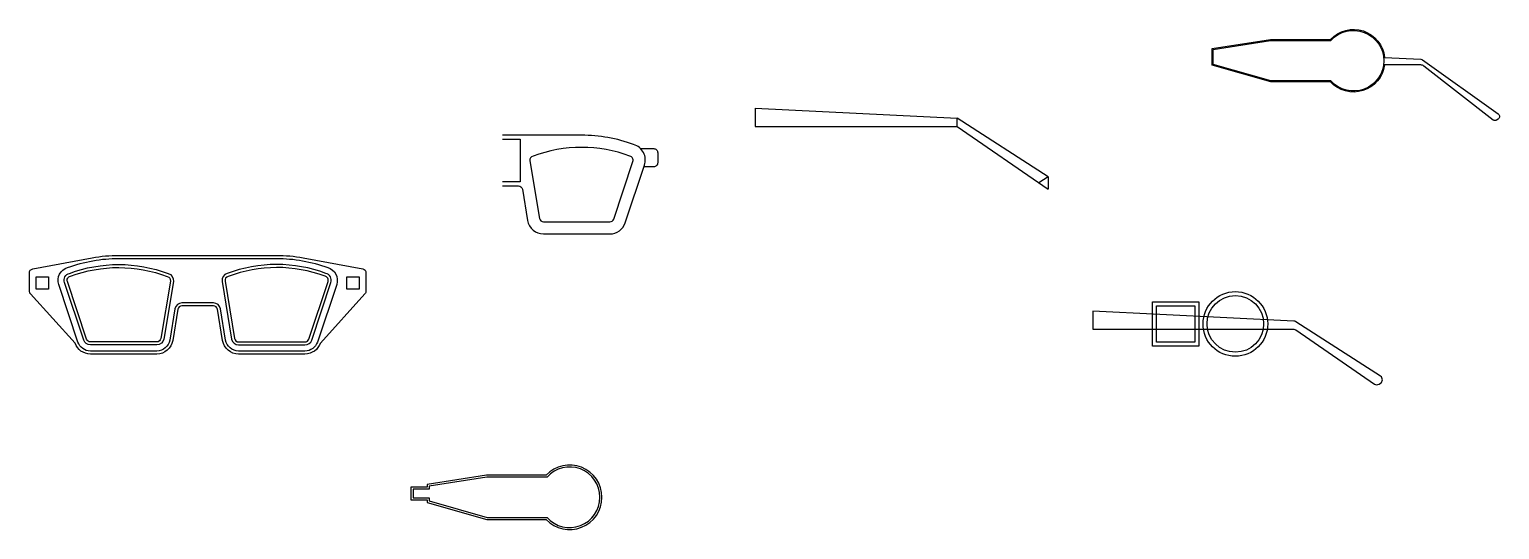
# Model space of a CAD drawing. Header units: millimetres. Extents: x 1153 to 1881, y 910 to 1157.
import ezdxf

# ---------------------------------------------------------------- set-up
doc = ezdxf.new("R2010")
doc.units = ezdxf.units.MM

msp = doc.modelspace()

# ---------------------------------------------------------------- linework, layer by layer
for p, q in [((1512.24, 1118.18), (1512.24, 1109.18)), ((1512.24, 1118.18), (1612.24, 1113.18)), ((1512.24, 1109.18), (1612.24, 1109.18)), ((1612.24, 1109.18), (1612.24, 1113.18)), ((1657.24, 1084.18), (1612.24, 1113.18)), ((1612.24, 1109.18), (1657.24, 1078.18)), ((1657.24, 1084.18), (1652.74, 1081.28)), ((1657.24, 1084.18), (1657.24, 1078.18))]:
    msp.add_line(p, q)
for points in [[(1797, 1131.19), (1767.47, 1131.19), (1738.39, 1139.47), (1738.39, 1147.66), (1767.32, 1152.17, -0.038666), (1767.55, 1152.19), (1797, 1152.19, -0.645768), (1823.82, 1143.29), (1841.76, 1142.4, -0.143611), (1842.56, 1142.12), (1880.01, 1115.36, -0.547636), (1880.02, 1112.83), (1879.24, 1112.33, -0.300264), (1877.59, 1112.35), (1843.22, 1139.07, 0.166694), (1841.69, 1139.59), (1823.76, 1139.59, -0.634493)], [(1797.22, 1131.69), (1767.54, 1131.69), (1738.89, 1139.85), (1738.89, 1147.24), (1767.4, 1151.68, -0.038666), (1767.55, 1151.69), (1797.22, 1151.69, -2.618034)], [(1451.79, 1091.88, 0.447282), (1450.31, 1094.47, 0.182086), (1402.35, 1094.4, 0.400253), (1400.8, 1092.12), (1405.55, 1063.65, 0.366629), (1407.52, 1061.98), (1440.39, 1061.98, 0.322823), (1442.28, 1063.35)], [(1288.52, 1044.18), (1318.02, 1038.64, -0.360855), (1319.65, 1036.67), (1319.65, 1027.69, -0.186144), (1319.14, 1026.34), (1297.06, 1001.98, -0.322823), (1289.47, 996.51), (1256.61, 996.51, -0.366629), (1248.72, 1003.19), (1246.14, 1018.66, 0.366629), (1244.17, 1020.33), (1236.36, 1020.33), (1228.56, 1020.33, 0.366629), (1226.59, 1018.66), (1224.01, 1003.19, -0.366629), (1216.12, 996.51), (1183.26, 996.51, -0.322823), (1175.67, 1001.98), (1153.59, 1026.34, -0.186144), (1153.07, 1027.69), (1153.07, 1036.67, -0.360855), (1154.7, 1038.64), (1184.21, 1044.18, -0.044544), (1197.32, 1045.33), (1236.36, 1045.33), (1275.4, 1045.33, -0.044544)], [(1236.36, 1043.83), (1275.4, 1043.83, -0.089464), (1300.75, 1039.3, -0.427782), (1305.15, 1030.99), (1295.64, 1002.45, -0.322823), (1289.47, 998.01), (1256.61, 998.01, -0.366629), (1250.2, 1003.44), (1247.62, 1018.9, 0.366629), (1244.17, 1021.83), (1236.36, 1021.83), (1228.56, 1021.83, 0.366629), (1225.11, 1018.9), (1222.53, 1003.44, -0.366629), (1216.12, 998.01), (1183.26, 998.01, -0.322823), (1177.09, 1002.45), (1167.58, 1030.99, -0.427782), (1171.98, 1039.3, -0.089464), (1197.32, 1043.83)], [(1170.42, 1031.93, -0.436481), (1172.89, 1036.44, -0.181368), (1221.73, 1036.37, -0.389807), (1224.32, 1032.4), (1219.57, 1003.93, -0.366629), (1216.12, 1001.01), (1183.26, 1001.01, -0.322823), (1179.94, 1003.4)], [(1302.3, 1031.93, 0.436481), (1299.84, 1036.44, 0.181368), (1251, 1036.37, 0.389807), (1248.41, 1032.4), (1253.16, 1003.93, 0.366629), (1256.61, 1001.01), (1289.47, 1001.01, 0.322823), (1292.79, 1003.4)], [(1171.85, 1032.41, -0.447282), (1173.33, 1035, -0.182086), (1221.29, 1034.93, -0.400253), (1222.84, 1032.64), (1218.09, 1004.18, -0.366629), (1216.12, 1002.51), (1183.26, 1002.51, -0.322823), (1181.36, 1003.88)], [(1300.88, 1032.41, 0.447282), (1299.4, 1035, 0.182086), (1251.44, 1034.93, 0.400253), (1249.89, 1032.64), (1254.63, 1004.18, 0.366629), (1256.61, 1002.51), (1289.47, 1002.51, 0.322823), (1291.37, 1003.88)], [(1779.93, 1008.46), (1818.82, 981.67, 0.30269), (1821.03, 981.63), (1821.8, 982.13, 0.545223), (1821.8, 985.49), (1779.86, 1012.52, 0.131373), (1778.88, 1012.84), (1679.41, 1017.81), (1679.41, 1008.81), (1778.79, 1008.81, -0.151961)]]:
    msp.add_lwpolyline(points, format="xyb", close=True)
for points in [[(1387.28, 1079.8), (1395.08, 1079.8, -0.366629), (1397.05, 1078.13), (1399.63, 1062.67, 0.366629), (1407.52, 1055.98), (1440.39, 1055.98, 0.322823), (1447.97, 1061.45), (1457.49, 1089.98, 0.425467), (1452.13, 1100.19, 0.089266), (1426.32, 1104.8), (1387.28, 1104.8)], [(1455.54, 1098.18), (1462.05, 1098.18, -0.414214), (1464.05, 1096.18), (1464.05, 1091.18, -0.414214), (1462.05, 1089.18), (1457.22, 1089.18)]]:
    msp.add_lwpolyline(points, format="xyb")
msp.add_lwpolyline([(1387.28, 1102.8), (1396.03, 1102.8), (1396.03, 1081.8), (1387.28, 1081.8)])
for points in [[(1156.36, 1028.61), (1156.36, 1034.81), (1162.56, 1034.81), (1162.56, 1028.61)], [(1310.16, 1028.61), (1310.16, 1034.81), (1316.36, 1034.81), (1316.36, 1028.61)], [(1731.92, 1022.41), (1731.92, 1000.41), (1708.92, 1000.41), (1708.92, 1022.41)], [(1729.92, 1020.41), (1729.92, 1002.41), (1710.92, 1002.41), (1710.92, 1020.41)]]:
    msp.add_lwpolyline(points, close=True)
at = {"elevation": 5.2}
for points in [[(1408.82, 936.63), (1379.59, 936.63, 0.038666), (1379.28, 936.61), (1349.93, 932.03), (1349.93, 930.63), (1341.93, 930.63), (1341.93, 924.43), (1349.93, 924.43), (1349.93, 923.03), (1379.44, 914.63), (1408.82, 914.63, 2.510814)], [(1409.26, 935.63), (1379.59, 935.63, 0.038666), (1379.44, 935.62), (1350.93, 931.18), (1350.93, 929.63), (1342.93, 929.63), (1342.93, 925.43), (1350.93, 925.43), (1350.93, 923.79), (1379.58, 915.63), (1409.26, 915.63, 2.618034)]]:
    msp.add_lwpolyline(points, format="xyb", close=True, dxfattribs=at)
for radius in [16, 14]:
    msp.add_circle((1749.92, 1011.41), radius)

doc.saveas('drawing.dxf')
